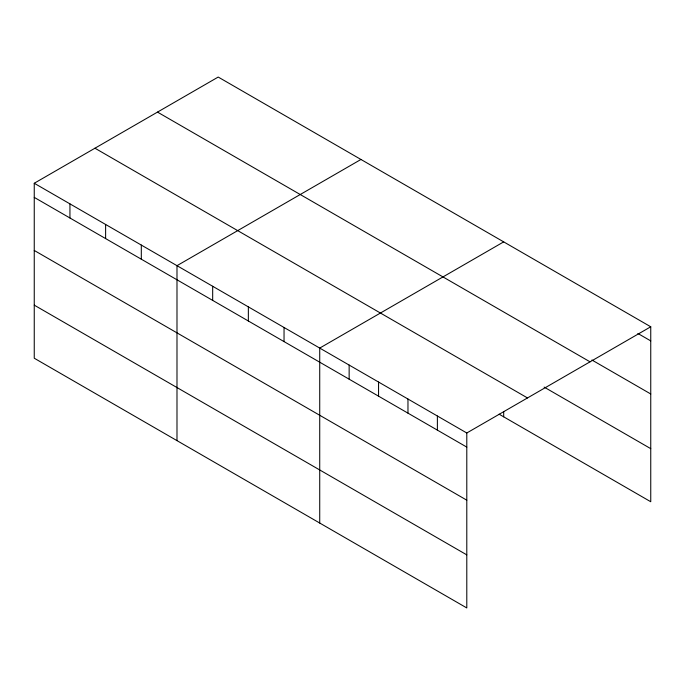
<?xml version="1.0" encoding="UTF-8"?>
<svg xmlns="http://www.w3.org/2000/svg" width="685" height="685" viewBox="0 0 685 685"><rect width="100%" height="100%" fill="white"/><g stroke="black" fill="none" stroke-linecap="round" stroke-linejoin="round"><path stroke-width="1.03" d="M34.25 183.263L466.793 432.988L466.793 607.946L34.25 358.221L34.25 183.263L218.207 77.054L650.75 326.779L650.75 501.737L499.108 414.185M360.944 159.468L176.987 265.677L176.987 440.626M503.689 241.874L319.724 348.083L319.724 523.04M466.793 432.988L650.75 326.779M637.881 333.467L650.75 340.899M591.926 360.01L650.75 393.978M157.499 112.109L590.042 361.834M544.13 387.102L650.75 448.658M94.958 148.217L527.501 397.942M34.25 197.383L466.793 447.108M34.25 250.453L466.793 500.178M34.25 305.142L466.793 554.867M503.689 411.522L503.689 416.831M437.381 416.009L437.381 430.129M407.969 399.03L407.969 413.141M378.557 382.042L378.557 396.161M349.144 365.062L349.144 379.182M284.044 327.481L284.044 341.601M248.355 306.88L248.355 320.991M212.675 286.279L212.675 300.39M141.307 245.067L141.307 259.187M105.618 224.466L105.618 238.585M69.939 203.865L69.939 217.984"/></g></svg>
